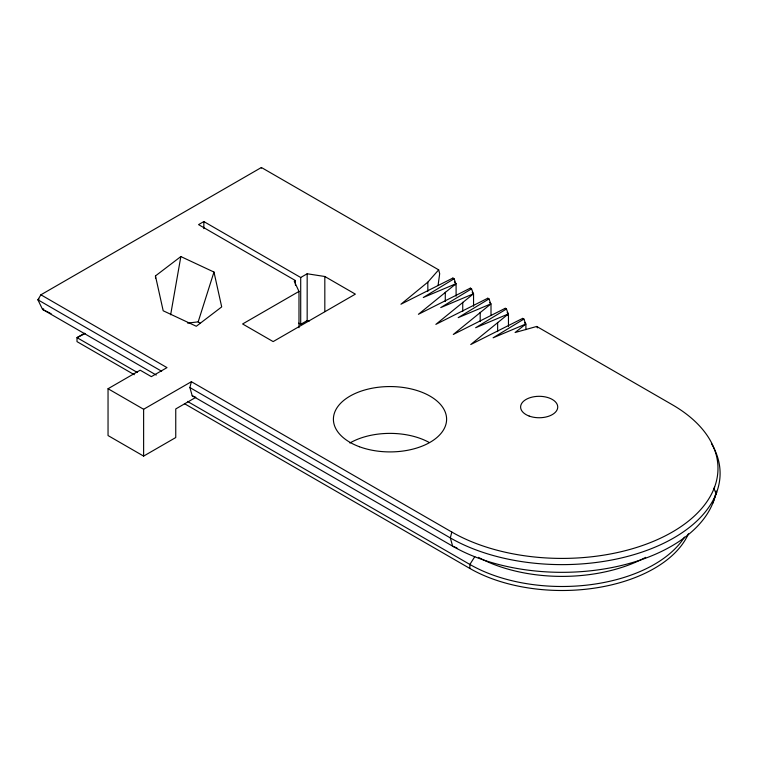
<?xml version="1.0" encoding="UTF-8"?>
<svg xmlns="http://www.w3.org/2000/svg" width="758" height="758" viewBox="0 0 758 758"><rect width="100%" height="100%" fill="white"/><g stroke="black" fill="none" stroke-linecap="round" stroke-linejoin="round"><path stroke-width="1.14" d="M438.115 285.084L439.687 273.704L438.674 269.848L261.396 167.499L40.894 294.805L37.9 299.798L42.552 309.406L156.252 375.049M170.645 314.778L180.849 256.564L213.974 272.056L221.696 306.905L196.303 326.272L163.188 310.78L155.456 275.931L180.849 256.564M455.132 284.923L455.558 282.867L454.099 278.764L452.896 278.063L400.944 304.223L427.834 282.137L438.674 269.848M472.727 294.312L473.011 292.939L471.552 288.836L470.348 288.135L418.397 314.305L456.098 283.672L456.098 296.141M490.18 304.394L490.464 303.02L489.005 298.917L487.801 298.216L435.85 324.377L473.551 293.744L473.551 306.213M507.49 315.157L507.917 313.092L506.458 308.989L505.254 308.288L453.303 334.458L491.004 303.825L491.004 315.157M525.086 324.547L525.37 323.173L523.911 319.061L522.707 318.369L470.756 344.53L508.457 313.897L508.457 326.366M456.979 547.977L452.64 546.167L192.219 395.809L189.888 387.556L191.386 381.7L451.815 532.05A155.911 90.013 0 0 0 672.318 532.04A155.911 90.013 0 0 0 672.318 404.744L536.73 326.461L515.099 332.516L525.91 323.979L525.91 329.645M451.815 532.05L450.318 537.905L452.64 546.167A154.736 89.34 0 0 0 614.766 566.984A154.736 89.34 0 0 0 716.177 491.042M187.605 323.088L198.17 321.866L213.974 272.056M716.746 492.084L712.89 502.98L713.524 501.294M714.633 486.949L714.036 488.531L716.092 493.799M474.811 556.647L469.865 564.445L469.865 568.453A130.385 75.279 0 0 0 596.65 587.801A130.385 75.279 0 0 0 688.444 533.736M454.099 278.764L423.286 297.506L456.098 283.672M471.552 288.836L440.739 307.587L473.551 293.744M489.005 298.917L458.192 317.659L491.004 303.825M506.458 308.989L475.645 327.74L508.457 313.897M523.911 319.061L493.098 337.812L525.91 323.979M39.122 299.097L37.9 299.798L161.643 371.24M43.632 308.781L42.552 309.406L49.677 312.94M295.43 280.555L294.256 281.227L298.984 291.423L242.607 323.969L273.145 341.593L355.36 294.132L324.822 276.499L307.17 273.771L300.708 277.504L203.845 221.573L198.558 224.624L295.43 280.555L295.43 285.235M84.602 333.245L77.003 337.632L77.003 341.631L134.299 374.708M192.219 395.809L195.858 397.325L175.752 408.941L175.752 437.546L143.622 456.098L108.043 435.556L108.043 388.731L140.173 370.188L151.363 376.641L166.997 367.621L40.894 294.805M108.043 388.731L143.622 409.273L191.386 381.7M298.671 323.145L300.708 324.32L307.17 320.596L309.378 320.937M85.256 333.492L77.003 337.632L137.369 372.481M50.388 313.3L51.099 313.651M455.558 282.867L454.393 281.985M472.215 292.484L473.011 292.939M489.668 302.556L490.464 303.02M507.121 312.637L507.917 313.092M524.574 322.709L525.37 323.173M189.888 387.556L450.318 537.905A158.034 91.235 0 0 0 645.882 550.734A158.034 91.235 0 0 0 711.43 443.591M187.491 401.418L469.865 564.445A130.385 75.279 0 0 0 684.483 537.119M184.421 403.654L469.865 568.453M198.17 321.866L200.15 323.164M536.73 326.461L537.365 327.854M522.707 318.369L523.105 319.412M505.254 308.288L505.558 309.075M487.801 298.216L488.105 299.003M470.348 288.135L470.746 289.186M452.896 278.063L453.199 278.849M155.456 275.931L155.589 278.271M497.646 322.434L497.646 331.587M480.193 312.362L480.193 321.515M462.74 302.281L462.74 311.434M445.287 292.209L445.287 301.362M427.834 282.137L427.834 291.28M324.822 276.499L324.822 311.614M307.17 273.771L307.17 320.596M300.708 277.504L300.708 324.32M298.984 291.423L298.984 327.702M261.396 167.499L261.396 168.115M203.845 221.573L203.845 228.622M143.622 409.273L143.622 456.098M645.674 557.357A122.521 70.74 0 0 1 478.44 557.357M349.874 443.013A56.604 32.679 0 0 1 428.943 442.34M359.491 446.756A56.604 32.679 0 0 0 446.547 420.728A56.604 32.679 0 0 0 363.973 390.218A56.604 32.679 0 0 0 359.491 446.756M529.198 416.076A18.571 10.726 0 0 0 557.717 407.491A18.571 10.726 0 0 0 530.581 397.524A18.571 10.726 0 0 0 529.198 416.076"/></g></svg>
